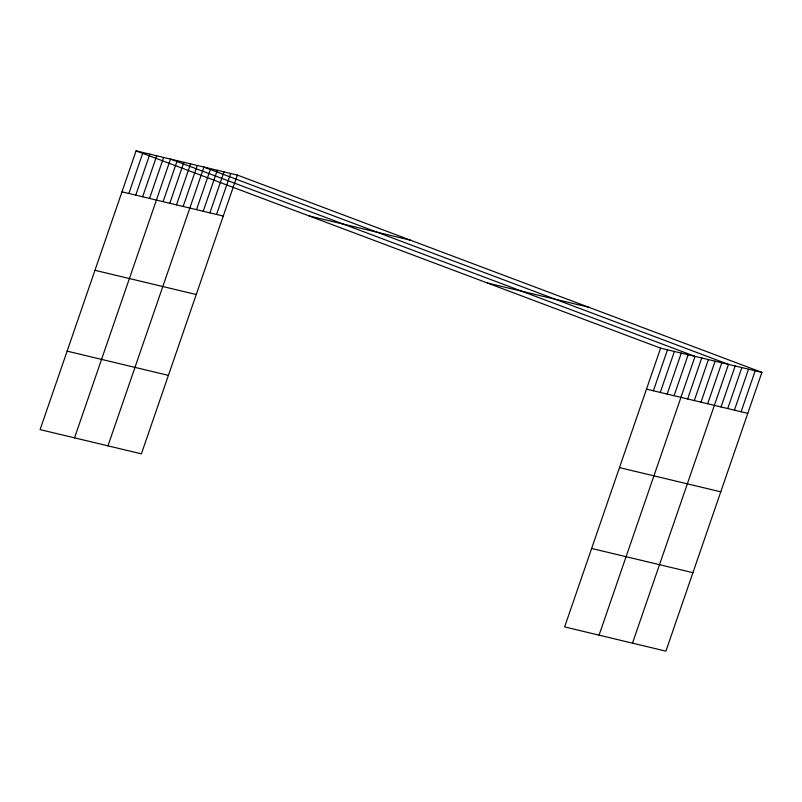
<?xml version="1.0" encoding="UTF-8"?>
<svg xmlns="http://www.w3.org/2000/svg" width="802" height="802" viewBox="0 0 802 802"><rect width="100%" height="100%" fill="white"/><g stroke="black" fill="none" stroke-linecap="round" stroke-linejoin="round"><path stroke-width="1.2" d="M237.372 175.077L136.089 150.856L40.1 429.621L141.393 453.842L237.372 175.077L761.9 372.379L665.911 651.144L564.628 626.923L660.607 348.158L761.9 372.379M128.871 193.472L142.977 152.5M135.759 195.127L149.864 154.144M142.646 196.771L156.751 155.799M149.533 198.415L163.638 157.443M74.536 437.862L170.525 159.087L695.053 356.389L599.064 635.164M163.107 201.663L177.212 160.691M169.783 203.257L183.899 162.285M176.47 204.861L190.585 163.889M183.157 206.455L197.262 165.483M107.959 445.852L203.949 167.077L728.477 364.389L632.487 643.154M196.53 209.653L210.635 168.681M203.217 211.257L217.322 170.275M209.893 212.851L224.009 171.879M216.58 214.455L230.695 173.473M653.389 390.774L667.495 349.802M660.277 392.429L674.382 351.446M667.164 394.073L681.279 353.101M674.051 395.717L688.166 354.745M687.625 398.965L701.73 357.993M694.311 400.569L708.417 359.587M700.998 402.163L715.103 361.191M707.685 403.757L721.79 362.785M721.048 406.955L735.163 365.983M727.735 408.559L741.84 367.587M734.421 410.153L748.527 369.181M741.108 411.757L755.213 370.775M309.181 215.959L410.474 240.189M121.974 191.828L223.267 216.049M487.516 283.046L588.808 307.266M646.502 389.13L747.795 413.351M94.957 270.304L196.249 294.524M619.485 467.606L720.767 491.827M67.117 351.146L168.41 375.376M591.645 548.458L692.928 572.678M136.089 150.856L660.607 348.158"/></g></svg>
